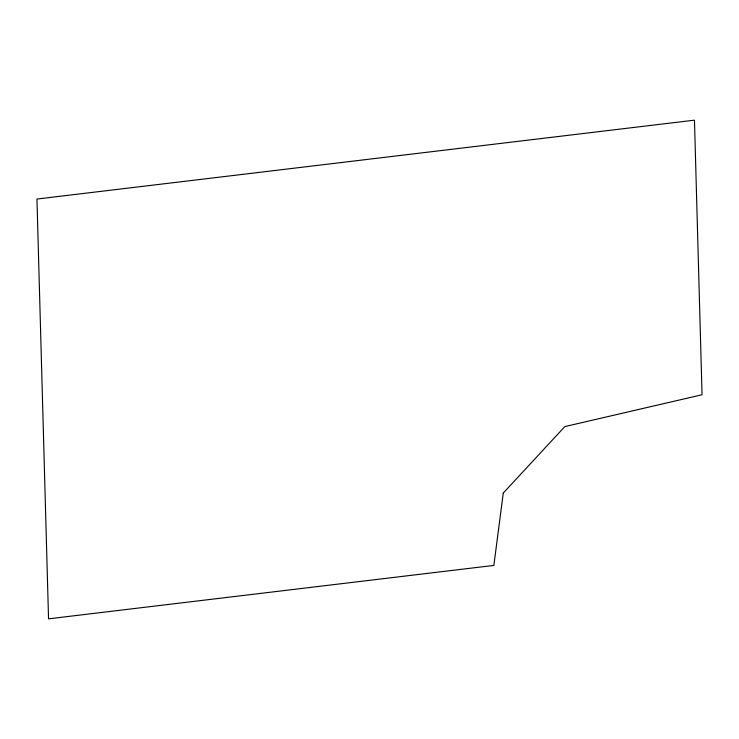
<?xml version="1.0" encoding="UTF-8"?>
<svg xmlns="http://www.w3.org/2000/svg" width="739" height="739" viewBox="0 0 739 739"><rect width="100%" height="100%" fill="white"/><g stroke="black" fill="none" stroke-linecap="round" stroke-linejoin="round"><path stroke-width="1.11" d="M503.277 493.052L493.855 565.418L48.543 618.829L36.95 199.04L694.466 120.171L702.05 394.746L564.808 426.597L503.277 493.052"/></g></svg>
